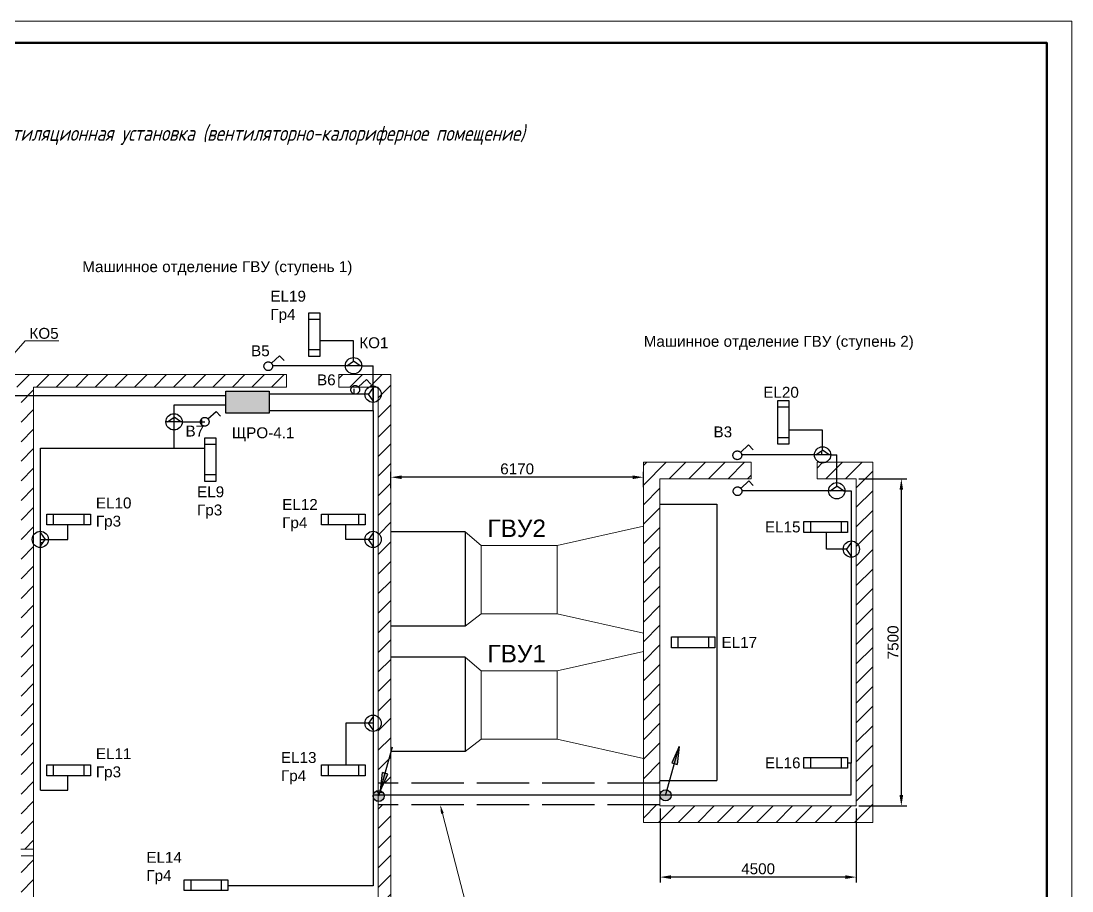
# Model space of a CAD drawing. Header units: millimetres. Extents: x -276 to 1709, y 11 to 936.
# Drawn here: x 1022.5 to 1263.4, y 111.2 to 310.7 of the extents above; entities that cross this region are included whole.
import ezdxf
from ezdxf import colors
from ezdxf.entities.mleader import LeaderData, LeaderLine
from ezdxf.math import Vec2, Vec3

# ---------------------------------------------------------------- set-up
doc = ezdxf.new("R2010")
doc.units = ezdxf.units.MM
doc.linetypes.add('ACAD_ISO02W100', pattern=[15, 12, -3])
doc.layers.add('0-рамка', color=7, linetype='Continuous')
doc.layers.add('поверхность-_14_Технические_сооружения_Здания', color=250, linetype='Continuous')
doc.layers.add('Ethernet', color=18, linetype='Continuous', lineweight=40)
doc.styles.add('ASU', font='arial.ttf', dxfattribs={"height": 2.5})
doc.styles.get("Standard").update_dxf_attribs({"font": 'arial.ttf'})
doc.styles.add('T_Дренажная_шахта_-Штреки_на_2021г_Стволы_шахты', font='arial.ttf')
doc.styles.add('T_поверхность-_14_Технические_сооружения_Здания', font='arial.ttf')
doc.linetypes.add('Открытая прокладка', pattern='A,17.5,-1.003632,[130,ltypeshp,S=1.603,R=321.240311,X=0,Y=1.250099],-1.003632,[130,ltypeshp,S=2.5,R=0.000311,X=0,Y=-1.4e-05],-0.996466,[130,ltypeshp,S=1.5985,R=141.440311,X=0,Y=-1.24999],-0.996417,0.5', length=22.000147)
doc.linetypes.add('Проводка в лотке', pattern='A,6,[130,ltypeshp,S=1.1,R=0,X=0,Y=0],1.6,[130,ltypeshp,S=1.6,R=-90,X=0,Y=-1.1],1.6,[130,ltypeshp,S=1.1,R=0,X=0,Y=0],2', length=11.2)
doc.dimstyles.new('ISO-25', dxfattribs={"dimtxt": 2.5, "dimasz": 2.5, "dimexe": 1.25, "dimexo": 0.625, "dimtad": 1, "dimtxsty": 'Standard', "dimcen": 2.5, "dimadec": 0, "dimazin": 0, "dimtfac": 1, "dimtmove": 0, "dimatfit": 3, "dimfxl": 1, "dimarcsym": 0})
pattern_1 = [(0, (0, 0), (0, 6.985), [5.08, -1.905]), (90, (0, 0), (-6.985, 4e-16), [5.08, -1.905])]

# ---------------------------------------------------------------- blocks, each defined once
blk = doc.blocks.new('*D23')
at = {"color": 0, "lineweight": -2, "transparency": 16777216}
for p, q in [((1168.97, 130.1), (1168.97, 113.15)), ((1213.97, 130.1), (1213.97, 113.15)), ((1211.47, 114.4), (1171.47, 114.4))]:
    blk.add_line(p, q, dxfattribs=at)
at = {"color": 0, "transparency": 16777216}
for points in [[(1171.47, 114.82), (1171.47, 113.98), (1168.97, 114.4)], [(1211.47, 114.82), (1211.47, 113.98), (1213.97, 114.4)]]:
    blk.add_solid(points, dxfattribs=at)
at = {"color": 0, "lineweight": 20, "transparency": 16777216, "insert": (1191.47, 116.3), "char_height": 2.5, "attachment_point": 5}
blk.add_mtext('4500', dxfattribs=at)
blk = doc.blocks.new('*D24')
at = {"color": 0, "lineweight": -2, "transparency": 16777216}
for p, q in [((1214.59, 205.73), (1225.55, 205.73)), ((1224.3, 133.23), (1224.3, 203.23)), ((1214.59, 130.73), (1225.55, 130.73))]:
    blk.add_line(p, q, dxfattribs=at)
at = {"color": 0, "transparency": 16777216}
for points in [[(1223.88, 203.23), (1224.71, 203.23), (1224.3, 205.73)], [(1223.88, 133.23), (1224.71, 133.23), (1224.3, 130.73)]]:
    blk.add_solid(points, dxfattribs=at)
at = {"color": 0, "lineweight": 20, "transparency": 16777216, "insert": (1222.4, 168.23), "char_height": 2.5, "attachment_point": 5, "rotation": 90}
blk.add_mtext('7500', dxfattribs=at)
blk = doc.blocks.new('*D26')
at = {"color": 0, "lineweight": -2, "transparency": 16777216}
for p, q in [((1107.27, 203.62), (1107.27, 207.35)), ((1165.17, 203.82), (1165.17, 207.35)), ((1162.67, 206.1), (1109.77, 206.1))]:
    blk.add_line(p, q, dxfattribs=at)
at = {"color": 0, "transparency": 16777216}
for points in [[(1109.77, 206.52), (1109.77, 205.68), (1107.27, 206.1)], [(1162.67, 206.52), (1162.67, 205.68), (1165.17, 206.1)]]:
    blk.add_solid(points, dxfattribs=at)
at = {"color": 0, "lineweight": 20, "transparency": 16777216, "insert": (1136.22, 208), "char_height": 2.5, "attachment_point": 5}
blk.add_mtext('6170', dxfattribs=at)
blk = doc.blocks.new('коробка ответ')
at = {"linetype": 'ACAD_ISO02W100'}
h = blk.add_hatch(dxfattribs=at)
h.set_pattern_fill('ANGLE', color=256)
h.set_pattern_definition([(0, (-1192.007, -200.464), (0, 6.985), [5.08, -1.905]), (90, (-1192.007, -200.464), (-6.985, 4e-16), [5.08, -1.905])])
h.paths.add_polyline_path([(0, -1.07), (1.53, 0), (-1.53, 0)])
for points in [[(-1.53, 0), (0, -1.07)], [(1.53, 0), (0, -1.07)]]:
    blk.add_lwpolyline(points, dxfattribs=at)
for points in [[(-1.87, 0), (1.87, 0)], [(0, -1.07), (0, -1.87)]]:
    blk.add_lwpolyline(points)
blk.add_circle((0, 0), 1.87)
blk = doc.blocks.new('Выключ герметич')
at = {"linetype": 'ACAD_ISO02W100'}
h = blk.add_hatch(dxfattribs=at)
h.set_pattern_fill('ANGLE', color=256)
h.set_pattern_definition([(0, (-633.4454, -176.8755), (0, 6.985), [5.08, -1.905]), (90, (-633.4454, -176.8755), (-6.985, 4e-16), [5.08, -1.905])])
h.paths.add_polyline_path([(0.97, 0.02, 1), (-1.03, 0.02, 1)])
blk.add_lwpolyline([(0.72, 0.68), (2.56, 2.39), (3.58, 1.3)], dxfattribs=at)
blk.add_circle((-0.03, 0.02), 1, dxfattribs=at)
blk = doc.blocks.new('стрелка')
h = blk.add_hatch(color=256)
h.dxf.hatch_style = 1
h.paths.add_polyline_path([(75.78, 244.27), (74.67, 240.31), (75.29, 240.12)])
h.paths.add_polyline_path([(75.78, 244.27), (74.05, 240.49), (74.67, 240.31)])
h.paths.add_polyline_path([(72.98, 234.26, 0.49653), (71.36, 233.03, 0.097419), (71.45, 232.55), (72.63, 233.03)])
h.paths.add_polyline_path([(72.98, 234.26), (72.63, 233.03), (73.82, 233.52, 0.231422)])
h.paths.add_polyline_path([(73.91, 233.03, 0.097419), (73.82, 233.52), (72.63, 233.03), (71.45, 232.55, 0.822458)])
for p, q in [((72.63, 233.03), (75.78, 244.27)), ((75.78, 244.27), (74.05, 240.49)), ((75.78, 244.27), (75.29, 240.12)), ((74.05, 240.49), (75.29, 240.12))]:
    blk.add_line(p, q)
blk.add_circle((72.63, 233.03), 1.28)
blk = doc.blocks.new('стрелка вниз')
h = blk.add_hatch(color=256)
h.dxf.hatch_style = 1
h.paths.add_polyline_path([(74, 248.8), (73.38, 248.99), (72.28, 245.07), (72.27, 245.02)])
h.paths.add_polyline_path([(73.38, 248.99), (72.77, 249.18), (72.28, 245.07)])
h.paths.add_polyline_path([(70.6, 243.8, 1), (73.15, 243.8, 1)])
h = blk.add_hatch()
h.set_pattern_fill('ANGLE', color=256)
h.set_pattern_definition(pattern_1)
h.paths.add_polyline_path([(74, 248.8), (73.38, 248.99), (72.28, 245.07), (72.27, 245.02)])
h.paths.add_polyline_path([(73.38, 248.99), (72.77, 249.18), (72.28, 245.07)])
h = blk.add_hatch()
h.set_pattern_fill('ANGLE', color=256)
h.set_pattern_definition(pattern_1)
h.paths.add_polyline_path([(74, 248.8), (73.38, 248.99), (72.28, 245.07), (72.27, 245.02)])
h.paths.add_polyline_path([(73.38, 248.99), (72.77, 249.18), (72.28, 245.07)])
h = blk.add_hatch()
h.set_pattern_fill('ANGLE', color=256)
h.set_pattern_definition([(0, (0.547, 1.189), (0, 6.985), [5.08, -1.905]), (90, (0.547, 1.189), (-6.985, 4e-16), [5.08, -1.905])])
h.paths.add_polyline_path([(73.15, 243.8, 1), (70.6, 243.8, 1)])
for p, q in [((71.92, 243.8), (75.07, 255.04)), ((72.27, 245.02), (72.77, 249.18)), ((72.27, 245.02), (74, 248.8)), ((74, 248.8), (72.77, 249.18))]:
    blk.add_line(p, q)
blk.add_circle((71.87, 243.8), 1.28)

msp = doc.modelspace()

# ---------------------------------------------------------------- hatches: boundary and pattern name
at = {"linetype": 'ACAD_ISO02W100'}
h = msp.add_hatch(dxfattribs=at)
h.set_pattern_fill('ANSI31', color=0)
h.paths.add_polyline_path([(1107.266, 229.676), (1095.366, 229.676), (1095.366, 226.776), (1104.366, 226.776), (1104.366, 193.28, -0.2258414), (1105.058, 191.826, -0.2258414), (1104.366, 190.371), (1104.366, 182.614), (1107.266, 182.614)])
h.paths.add_polyline_path([(1107.266, 182.614), (1104.366, 182.614), (1104.366, 176.679), (1104.366, 153.876), (1107.266, 153.876)])
h.paths.add_polyline_path([(1107.266, 153.876), (1104.366, 153.876), (1104.366, 146.475, -0.2258414), (1105.058, 145.021, -0.2258414), (1104.366, 143.566), (1104.366, 135.945), (1107.266, 135.945)])
h.paths.add_polyline_path([(1107.266, 130.951), (1104.366, 130.951), (1104.366, 109.676), (1025.366, 109.676), (1025.366, 109.676), (1025.366, 119.319), (1022.466, 119.319), (1022.466, 109.676), (988.234, 109.676), (911.366, 109.676), (911.366, 117.726), (908.466, 117.726), (908.466, 109.676), (889.466, 109.676), (889.466, 117.726), (886.566, 117.726), (886.566, 108.226), (886.566, 106.776), (1107.266, 106.776)])
at = {"lineweight": 20}
h = msp.add_hatch(dxfattribs=at)
h.set_pattern_fill('ANSI31', color=0)
h.paths.add_polyline_path([(1025.366, 226.776), (1083.366, 226.776), (1083.366, 229.676), (1045.952, 229.676), (1016.952, 229.676), (1016.952, 226.776), (1022.466, 226.776), (1022.466, 120.815), (1025.366, 120.815)])
h = msp.add_hatch()
h.set_pattern_fill('ANSI31', color=256, scale=10)
h.set_pattern_definition([(45, (438.1, -20.2), (-22.4506, 22.4506), [])])
h.paths.add_polyline_path([(1079.4, 220.8), (1079.4, 225.8), (1069.4, 225.8), (1069.4, 220.8)])
h = msp.add_hatch(color=256)
h.dxf.hatch_style = 1
h.paths.add_polyline_path([(1079.4, 225.8), (1069.4, 225.8), (1069.4, 220.8), (1079.4, 220.8)])
at = {"linetype": 'ACAD_ISO02W100'}
h = msp.add_hatch(dxfattribs=at)
h.set_pattern_fill('ANSI31', color=0)
h.paths.add_polyline_path([(1168.966, 205.726), (1189.9, 205.726), (1189.9, 209.526), (1165.166, 209.526), (1165.166, 205.726), (1165.166, 182.614), (1168.966, 182.614)], flags=17)
h.paths.add_polyline_path([(1168.966, 182.614), (1165.166, 182.614), (1165.166, 153.876), (1168.966, 153.876)], flags=17)
h.paths.add_polyline_path([(1168.966, 153.876), (1165.166, 153.876), (1165.166, 141.593), (1165.166, 135.945), (1168.966, 135.945)], flags=17)
h.paths.add_polyline_path([(1217.766, 130.726), (1217.766, 205.726), (1217.766, 209.526), (1205, 209.526), (1205, 205.726), (1213.966, 205.726), (1213.966, 130.726), (1168.966, 130.726), (1168.966, 130.951), (1165.166, 130.951), (1165.166, 130.726), (1165.166, 126.926), (1217.766, 126.926)])
h = msp.add_hatch(dxfattribs=at)
h.set_pattern_fill('ANGLE', color=256)
h.set_pattern_definition([(0, (558.805, -6.637), (0, 6.985), [5.08, -1.905]), (90, (558.805, -6.637), (-6.985, 4e-16), [5.08, -1.905])])
h.paths.add_polyline_path([(1192.007, 200.464), (1190.482, 200.464), (1192.007, 199.394)])
h.paths.add_polyline_path([(1193.532, 200.464), (1192.007, 200.464), (1192.007, 199.394)])

# ---------------------------------------------------------------- linework, layer by layer
for p, q in [((1090.981, 242.304), (1088.481, 242.304)), ((1090.981, 235.304), (1088.481, 235.304)), ((1198.516, 222.162), (1196.016, 222.162)), ((1198.516, 215.162), (1196.016, 215.162)), ((1067.116, 213.622), (1064.616, 213.622)), ((1067.116, 206.622), (1064.616, 206.622)), ((1029.866, 197.65), (1029.866, 195.15)), ((1036.866, 197.65), (1036.866, 195.15)), ((1092.866, 197.65), (1092.866, 195.15)), ((1099.866, 197.65), (1099.866, 195.15)), ((1168.966, 199.894), (1181.967, 199.894)), ((1181.967, 199.894), (1181.967, 136.593)), ((1203.466, 195.95), (1203.466, 193.45)), ((1210.466, 195.95), (1210.466, 193.45)), ((1124.333, 193.572), (1107.266, 193.572)), ((1124.333, 193.572), (1124.333, 171.926)), ((1124.333, 171.926), (1107.266, 171.926)), ((1173.07, 169.476), (1173.07, 166.976)), ((1180.07, 169.476), (1180.07, 166.976)), ((1124.333, 164.834), (1107.266, 164.834)), ((1124.333, 164.834), (1124.333, 143.188)), ((1124.333, 143.188), (1107.266, 143.188)), ((1029.866, 140.15), (1029.866, 137.65)), ((1036.866, 140.15), (1036.866, 137.65)), ((1092.866, 140.15), (1092.866, 137.65)), ((1099.866, 140.15), (1099.866, 137.65)), ((1203.466, 141.85), (1203.466, 139.35)), ((1210.466, 141.85), (1210.466, 139.35)), ((1168.966, 136.593), (1181.967, 136.593)), ((1061.366, 113.815), (1061.366, 111.315)), ((1068.366, 113.815), (1068.366, 111.315))]:
    msp.add_line(p, q)
at = {"color": 0, "lineweight": 20}
for p, q in [((1083.366, 229.676), (1083.366, 226.776)), ((1095.366, 229.676), (1095.366, 226.776)), ((1104.366, 226.776), (1095.366, 226.776)), ((1104.366, 226.776), (1104.366, 176.679)), ((1189.9, 209.526), (1189.9, 205.726)), ((1205, 209.526), (1205, 205.726)), ((1124.333, 193.572), (1128, 190.464)), ((1145.4, 190.464), (1165.166, 194.885)), ((1128, 174.764), (1124.333, 171.926)), ((1145.4, 174.764), (1165.166, 170.331)), ((1165.166, 170.331), (1165.166, 166.147)), ((1124.333, 164.834), (1128, 161.726)), ((1145.4, 161.726), (1165.166, 166.147)), ((1128, 146.026), (1124.333, 143.188)), ((1145.4, 146.026), (1165.166, 141.593)), ((1022.454, 120.8), (1025.346, 120.8)), ((1025.366, 119.319), (1022.474, 119.319)), ((1025.366, 119.304), (1025.366, 109.676))]:
    msp.add_line(p, q, dxfattribs=at)
for points in [[(1090.981, 243.804), (1090.981, 233.804), (1088.481, 233.804), (1088.481, 243.804), (1090.981, 243.804)], [(1098.7, 233.535), (1098.7, 237.364), (1090.981, 237.364)], [(1100.574, 231.661), (1103.184, 231.661)], [(1103.184, 223.26), (1103.184, 231.62)], [(1069.4, 225.8), (1079.4, 225.8), (1079.4, 220.8), (1069.4, 220.8), (1069.4, 225.8)], [(1057.552, 222.681), (1069.4, 222.681)], [(1103.184, 221.4), (1103.184, 223.26)], [(1198.516, 223.662), (1198.516, 213.662), (1196.016, 213.662), (1196.016, 223.662), (1198.516, 223.662)], [(1059.426, 218.8), (1064.616, 218.8)], [(1067.116, 215.122), (1067.116, 205.122), (1064.616, 205.122), (1064.616, 215.122), (1067.116, 215.122)], [(1057.552, 212.782), (1064.616, 212.782)], [(1208.108, 211.221), (1209.497, 211.221)], [(1209.497, 204.86), (1209.497, 211.221)], [(1028.366, 197.65), (1038.366, 197.65), (1038.366, 195.15), (1028.366, 195.15), (1028.366, 197.65)], [(1091.366, 197.65), (1101.366, 197.65), (1101.366, 195.15), (1091.366, 195.15), (1091.366, 197.65)], [(1201.966, 195.95), (1211.966, 195.95), (1211.966, 193.45), (1201.966, 193.45), (1201.966, 195.95)], [(1026.9, 191.826), (1033.181, 191.826), (1033.181, 195.15)], [(1103.184, 191.826), (1096.903, 191.826), (1096.903, 195.15)], [(1210.959, 189.615), (1207.148, 189.615), (1207.148, 193.45)], [(1171.57, 169.476), (1181.57, 169.476), (1181.57, 166.976), (1171.57, 166.976), (1171.57, 169.476)], [(1103.184, 149.694), (1096.903, 149.694), (1096.903, 140.15)], [(1028.366, 140.15), (1038.366, 140.15), (1038.366, 137.65), (1028.366, 137.65), (1028.366, 140.15)], [(1091.366, 140.15), (1101.366, 140.15), (1101.366, 137.65), (1091.366, 137.65), (1091.366, 140.15)], [(1201.966, 141.85), (1211.966, 141.85), (1211.966, 139.35), (1201.966, 139.35), (1201.966, 141.85)], [(1026.9, 134.326), (1033.181, 134.326), (1033.181, 137.65)], [(1059.866, 113.815), (1069.866, 113.815), (1069.866, 111.315), (1059.866, 111.315), (1059.866, 113.815)]]:
    msp.add_lwpolyline(points)
at = {"linetype": 'Открытая прокладка', "ltscale": 0.5}
for points in [[(1096.826, 231.661), (1080.154, 231.661)], [(1069.4, 224.8), (905.6, 224.8), (905.6, 111), (898.6, 111), (898.6, 112.976)], [(1101.31, 225.134), (1079.4, 225.134)], [(1026.9, 134.326), (1026.9, 134.326), (1026.9, 212.782), (1057.552, 212.782), (1057.552, 222.681)], [(1079.4, 221.4), (1103.184, 221.4), (1103.184, 112.405), (1069.866, 112.405)], [(1206.234, 213.095), (1206.234, 216.924), (1198.516, 216.924)], [(1204.36, 211.221), (1187.688, 211.221)], [(1207.622, 202.986), (1187.745, 202.986)], [(1211.022, 202.986), (1212.833, 202.986), (1212.833, 140.553), (1211.966, 140.553)], [(1169.145, 133.245), (1212.833, 133.245), (1212.833, 133.245), (1212.833, 140.553)]]:
    msp.add_lwpolyline(points, dxfattribs=at)
at = {"color": 0, "lineweight": 20}
for points in [[(1016.952, 229.676), (1045.952, 229.676)], [(1045.952, 229.676), (1083.366, 229.676)], [(1095.366, 229.676), (1107.266, 229.676)], [(1107.266, 229.676), (1107.266, 106.776)], [(1025.366, 226.776), (1025.366, 109.676)], [(1083.366, 226.776), (1025.366, 226.776)], [(1104.366, 226.776), (1095.366, 226.776)], [(1104.366, 109.676), (1104.366, 226.776)], [(1189.9, 209.526), (1165.166, 209.526), (1165.166, 205.726)], [(1217.766, 205.726), (1217.766, 209.526), (1205, 209.526)], [(1165.166, 205.726), (1165.166, 130.726)], [(1205, 205.726), (1213.966, 205.726), (1213.966, 130.726), (1168.966, 130.726), (1168.966, 205.726), (1189.9, 205.726)], [(1168.966, 130.726), (1168.966, 205.726)], [(1168.966, 205.726), (1189.9, 205.726)], [(1208.966, 205.726), (1213.966, 205.726)], [(1213.966, 205.726), (1213.966, 130.726)], [(1217.766, 130.726), (1217.766, 205.726)], [(1128, 190.464), (1145.4, 190.464)], [(1128, 190.464), (1128, 174.764)], [(1145.4, 174.764), (1145.4, 190.464)], [(1145.4, 174.764), (1128, 174.764)], [(1107.266, 143.188), (1107.266, 164.834)], [(1165.166, 166.147), (1165.166, 141.593)], [(1107.266, 146.026), (1107.266, 161.726)], [(1128, 161.726), (1145.4, 161.726)], [(1128, 161.726), (1128, 146.026)], [(1145.4, 146.026), (1145.4, 161.726)], [(1145.4, 146.026), (1128, 146.026)], [(1165.166, 130.726), (1165.166, 126.926), (1217.766, 126.926), (1217.766, 130.726)], [(1213.966, 130.726), (1168.966, 130.726)]]:
    msp.add_lwpolyline(points, dxfattribs=at)
at = {"linetype": 'ACAD_ISO02W100'}
for points in [[(1168.966, 135.945), (1104.366, 135.945)], [(1168.966, 130.951), (1104.366, 130.951)]]:
    msp.add_lwpolyline(points, dxfattribs=at)
at = {"linetype": 'Проводка в лотке'}
msp.add_lwpolyline([(1103.184, 133.245), (1168.966, 133.245)], dxfattribs=at)
at = {"layer": '0-рамка', "lineweight": 5}
msp.add_lwpolyline([(843.421, 13.714), (1263.421, 13.714), (1263.421, 310.714), (843.421, 310.714)], close=True, dxfattribs=at)
at = {"layer": '0-рамка', "lineweight": 50}
msp.add_lwpolyline([(862.627, 18.714), (1257.627, 18.714), (1257.627, 305.714), (862.627, 305.714)], close=True, dxfattribs=at)

# ---------------------------------------------------------------- block references
at = {"linetype": 'ACAD_ISO02W100'}
for p in [(1079.191, 231.546), (1099.115, 226.114), (1064.616, 218.8), (1186.726, 211.106), (1186.782, 202.871)]:
    msp.add_blockref('Выключ герметич', p, dxfattribs=at)
for p, rotation in [((1098.7, 231.661), 180), ((1103.184, 225.134), 270), ((1057.552, 218.8), 180), ((1206.234, 211.221), 180), ((1209.497, 202.986), 180), ((1026.9, 191.826), 89.99999999999999), ((1103.184, 191.826), 270), ((1212.833, 189.615), 270), ((1103.184, 149.694), 270)]:
    msp.add_blockref('коробка ответ', p, dxfattribs=dict(at, rotation=rotation))
for name, p in [('стрелка вниз', (1032.586, -110.788)), ('стрелка', (1097.608, -99.884))]:
    msp.add_blockref(name, p)

# ---------------------------------------------------------------- texts
at = {"char_height": 2.5, "attachment_point": 1, "style": 'ASU'}
for s, width, insert in [('Машинное отделение ГВУ (ступень 1)', 72, (1036.517, 255.634)), ('EL19\\PГр4', 7.7, (1079.638, 248.856)), ('Машинное отделение ГВУ (ступень 2)', 72, (1165.226, 238.515)), ('В5', 7.7, (1075.216, 236.347)), ('КО1', 7.7, (1100.022, 238.186)), ('В6', 7.7, (1090.334, 229.682)), ('EL20', 7.7, (1192.647, 226.832)), ('В7', 7.7, (1060.188, 217.939)), ('ЩРО-4.1', 7.7, (1070.816, 217.543)), ('В3', 7.7, (1181.234, 217.746)), ('EL9\\PГр3', 7.7, (1062.831, 204.007)), ('EL10\\PГр3', 7.7, (1039.634, 201.45)), ('EL12\\PГр4', 7.7, (1082.348, 201.1)), ('EL15', 7.7, (1193.031, 195.951)), ('EL17', 7.7, (1183.085, 169.477)), ('EL11\\PГр3', 7.7, (1039.634, 143.95)), ('EL13\\PГр4', 7.7, (1082.062, 143.076)), ('EL16', 7.7, (1193.031, 141.851)), ('EL14\\PГр4', 7.7, (1051.209, 120.186))]:
    msp.add_mtext_dynamic_manual_height_columns(s, width=width, gutter_width=12.5, heights=[0], dxfattribs=dict(at, insert=insert))
at = {"layer": 'Ethernet', "color": 0, "lineweight": 20, "insert": (998.328, 286.752), "char_height": 3.5, "attachment_point": 1, "style": 'T_Дренажная_шахта_-Штреки_на_2021г_Стволы_шахты'}
msp.add_mtext_dynamic_manual_height_columns('{\\fGOST type A|b0|i1|c204|p34;Главная вентиляционная установка (вентиляторно-калориферное помещение)}', width=150.10024, gutter_width=5378.916, heights=[12.723], dxfattribs=at)
at = {"layer": 'поверхность-_14_Технические_сооружения_Здания', "color": 0, "style": 'T_поверхность-_14_Технические_сооружения_Здания'}
for s, p in [('ГВУ2', (1129.417, 192.396)), ('ГВУ1', (1129.417, 163.657))]:
    msp.add_text(s, height=4, rotation=0.00304, dxfattribs=at).set_placement(p)

# ---------------------------------------------------------------- dimensions: what is measured, and where the dimension line sits
at = {"color": 0, "lineweight": 20}
dim = msp.add_linear_dim(base=(1107.266, 206.1), p1=(1165.166, 203.2), p2=(1107.266, 203), text='6170', dimstyle='ISO-25', dxfattribs=at)
dim.commit()
dim.dimension.update_dxf_attribs({"geometry": '*D26', "text_midpoint": (1136.216, 208.001)})
dim = msp.add_linear_dim(base=(1224.298, 205.726), p1=(1213.966, 130.726), p2=(1213.966, 205.726), angle=90, text='<>00', dimstyle='ISO-25', dxfattribs=at)
dim.commit()
dim.dimension.update_dxf_attribs({"geometry": '*D24', "text_midpoint": (1222.397, 168.226)})
dim = msp.add_linear_dim(base=(1168.966, 114.4), p1=(1213.966, 130.726), p2=(1168.966, 130.726), text='<>00', dimstyle='ISO-25', dxfattribs=at)
dim.commit()
dim.dimension.update_dxf_attribs({"geometry": '*D23', "text_midpoint": (1191.466, 114.4), "dimtype": 160})

# ---------------------------------------------------------------- leaders
ml = msp.add_multileader_mtext('Standard')
ml.set_content('КО5', color=256, style='ASU')
ml.set_leader_properties(color=256, linetype='ByLayer', lineweight=18)
ml.build(insert=Vec2(0, 0))
ml.multileader.update_dxf_attribs({"has_dogleg": 0, "text_left_attachment_type": 6, "text_right_attachment_type": 6, "dogleg_length": 0.36, "arrow_head_size": 2})
ctx = ml.context
ctx.base_point, ctx.char_height, ctx.arrow_head_size, ctx.landing_gap_size, ctx.plane_origin = Vec3(1023.405, 237.343), 2.5, 2, 1, Vec3(1039.188, 226.643)
ctx.left_attachment, ctx.right_attachment = 6, 6
notes = []
notes.append((ctx, [(0, (1, 1, 0), (1023.045, 237.343), (1, 0), 0.36, [(0, [(1019.535, 232.844)], 0, [])])]))
ctx.mtext.insert, ctx.mtext.flow_direction = Vec3(1024.405, 240.343), 5
ml = msp.add_multileader_mtext('Standard')
ml.set_content('Существующая кабельная трасса\\PКабельный канал под землей', color=256, style='ASU')
ml.set_leader_properties(color=256, linetype='ByLayer', lineweight=18)
ml.build(insert=Vec2(0, 0))
ml.multileader.update_dxf_attribs({"has_dogleg": 0, "text_left_attachment_type": 6, "text_right_attachment_type": 6, "dogleg_length": 0.36, "arrow_head_size": 2})
ctx = ml.context
ctx.base_point, ctx.char_height, ctx.arrow_head_size, ctx.landing_gap_size, ctx.plane_origin = Vec3(1126.5, 100.3), 2.5, 2, 1, Vec3(1107.456, 121.23)
ctx.left_attachment, ctx.right_attachment = 6, 6
notes.append((ctx, [(0, (1, 1, 0), (1126.14, 100.3), (1, 0), 0.36, [(0, [(1118.582, 130.951)], 0, [])])]))
ctx.mtext.insert, ctx.mtext.flow_direction = Vec3(1127.5, 103.313), 5
for ctx, leaders in notes:
    for number, flags, end, landing, length, lines in leaders:
        leader = LeaderData()
        leader.index, (leader.has_last_leader_line, leader.has_dogleg_vector, leader.attachment_direction) = number, flags
        leader.last_leader_point, leader.dogleg_vector, leader.dogleg_length = Vec3(end), Vec3(landing), length
        for number, points, colour, breaks in lines:
            line = LeaderLine()
            line.index, line.vertices, line.color, line.breaks = number, Vec3.list(points), colors.encode_raw_color(colour), breaks
            leader.lines.append(line)
        ctx.leaders.append(leader)

doc.saveas('drawing.dxf')
